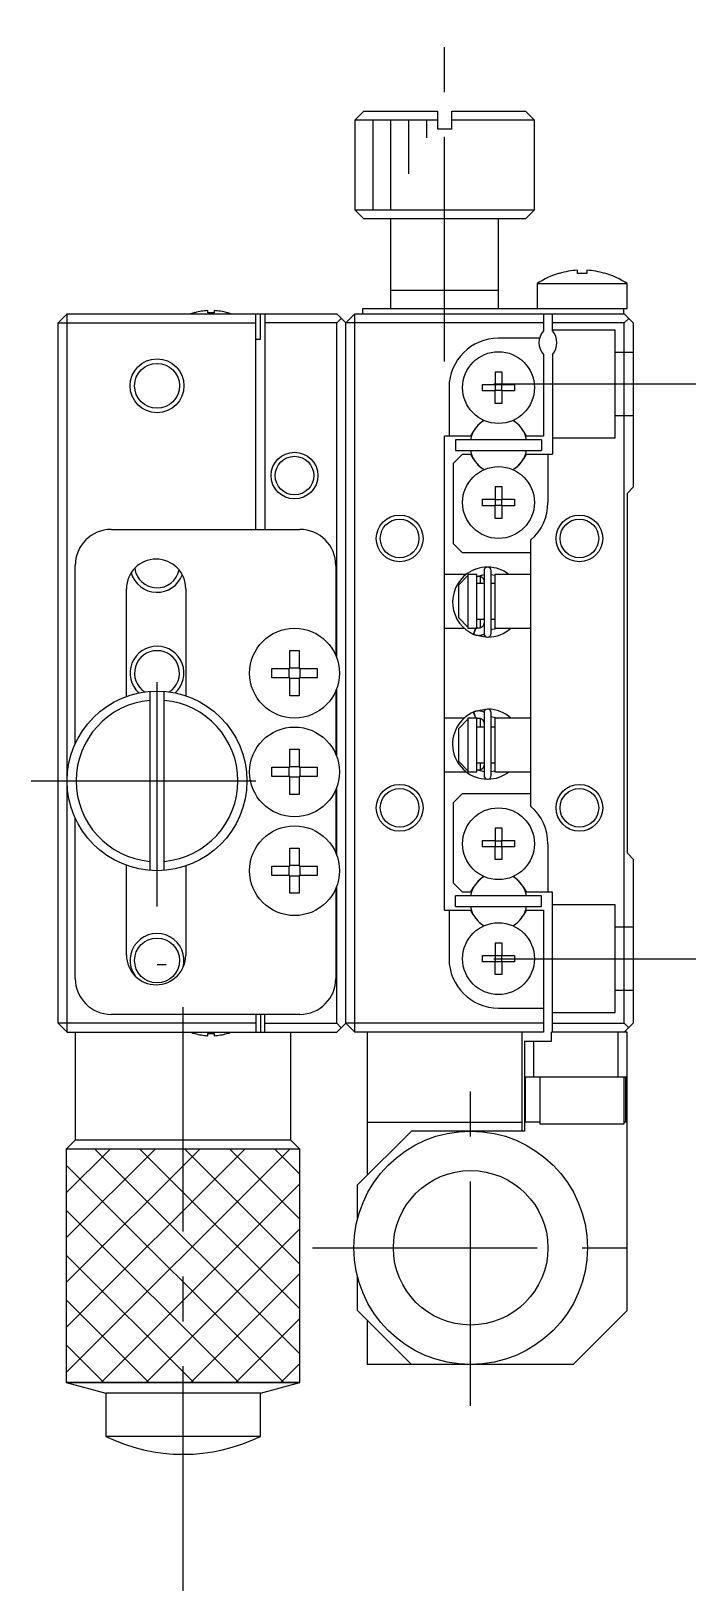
# Model space of a CAD drawing. Extents: x -20 to 371, y 1 to 259.
# Drawn here: x 224.9 to 261.9, y 107.3 to 194.1 of the extents above; entities that cross this region are included whole.
import ezdxf

# ---------------------------------------------------------------- set-up
doc = ezdxf.new("R2010")
doc.units = 0
doc.header["$LTSCALE"] = 10
doc.linetypes.add('CENTER', pattern=[2, 1.25, -0.25, 0.25, -0.25])
doc.linetypes.add('DASHED', pattern=[3.5, 2, -1.5])
doc.layers.get('0').update_dxf_attribs({"linetype": 'CONTINUOUS'})
doc.layers.add('CENTER', color=1, linetype='CENTER')

msp = doc.modelspace()

# ---------------------------------------------------------------- linework, layer by layer
at = {"color": 7, "linetype": 'CONTINUOUS'}
for p, q in [((243.391426, 189.685161), (242.891426, 189.185161)), ((243.391426, 189.685161), (247.491426, 189.685161)), ((247.491426, 189.685161), (247.491426, 188.685161)), ((248.291426, 189.685161), (252.391426, 189.685161)), ((248.291426, 188.685161), (248.291426, 189.685161)), ((252.891426, 189.185161), (252.391426, 189.685161)), ((247.491426, 189.185161), (242.891426, 189.185161)), ((242.891426, 189.185161), (242.891426, 184.185161)), ((247.491426, 188.685161), (248.291426, 188.685161)), ((252.891426, 189.185161), (248.291426, 189.185161)), ((252.891426, 184.185161), (252.891426, 189.185161)), ((242.891426, 184.185161), (252.891426, 184.185161)), ((242.891426, 184.185161), (243.391426, 183.685161)), ((252.391426, 183.685161), (252.891426, 184.185161)), ((252.391426, 183.685161), (243.391426, 183.685161)), ((244.891426, 183.685161), (244.891426, 178.685161)), ((250.891426, 178.685161), (250.891426, 183.685161)), ((254.282837, 180.647742), (254.279494, 180.654597)), ((255.281426, 180.647742), (255.281426, 180.820114)), ((255.801426, 180.647742), (255.281426, 180.647742)), ((255.801426, 180.820114), (255.801426, 180.647742)), ((256.803359, 180.654597), (256.800016, 180.647742)), ((253.041426, 180.076818), (258.041426, 180.076818)), ((253.041426, 180.076818), (253.041426, 178.685161)), ((258.041426, 178.685161), (258.041426, 180.076818)), ((250.891426, 179.685161), (244.891426, 179.685161)), ((226.391426, 177.885161), (226.891426, 178.385161)), ((226.891426, 178.385161), (241.891426, 178.385161)), ((226.891426, 138.385161), (226.891426, 178.385161)), ((234.005065, 178.454683), (234.002811, 178.459305)), ((234.711426, 178.454683), (234.711426, 178.57502)), ((235.071426, 178.454683), (234.711426, 178.454683)), ((235.071426, 178.57502), (235.071426, 178.454683)), ((235.780042, 178.459305), (235.777788, 178.454683)), ((237.391426, 166.385161), (237.391426, 178.385161)), ((237.641426, 176.985161), (237.641426, 178.385161)), ((237.891426, 178.385161), (237.891426, 166.385161)), ((241.891426, 178.385161), (242.391426, 177.885161)), ((242.141426, 178.135161), (241.891426, 177.885161)), ((242.891426, 178.385161), (242.391426, 177.885161)), ((242.891426, 178.385161), (257.891426, 178.385161)), ((242.891426, 138.385161), (242.891426, 178.385161)), ((243.341426, 178.385161), (243.341426, 178.685161)), ((243.341426, 178.685161), (258.041426, 178.685161)), ((253.391426, 178.385161), (253.391426, 177.446599)), ((253.891426, 177.446599), (253.891426, 178.385161)), ((257.841426, 178.685161), (257.841426, 178.385161)), ((257.891426, 178.385161), (258.391426, 177.885161)), ((258.141426, 178.135161), (257.891426, 177.885161)), ((226.391426, 138.885161), (226.391426, 177.885161)), ((226.391426, 177.885161), (237.391426, 177.885161)), ((241.891426, 177.885161), (237.891426, 177.885161)), ((241.891426, 159.238097), (241.891426, 177.885161)), ((242.391426, 138.885161), (242.391426, 177.885161)), ((253.391426, 177.885161), (242.391426, 177.885161)), ((257.891426, 177.885161), (253.891426, 177.885161)), ((257.891426, 138.885161), (257.891426, 177.885161)), ((258.391426, 177.885161), (258.391426, 168.735161)), ((237.391426, 176.985161), (237.641426, 176.985161)), ((253.173181, 177.035161), (250.891426, 177.035161)), ((253.391426, 176.123723), (253.391426, 171.585161)), ((253.891426, 176.123723), (253.891426, 170.585161)), ((250.711426, 175.171522), (251.071426, 175.171522)), ((250.711426, 175.171522), (250.711426, 174.465161)), ((251.071426, 175.171522), (251.071426, 174.465161)), ((248.141426, 174.285161), (248.141426, 171.585161)), ((250.005065, 174.105161), (250.005065, 174.465161)), ((250.005065, 174.465161), (250.711426, 174.465161)), ((250.711426, 174.105161), (250.005065, 174.105161)), ((250.721799, 174.454789), (250.711426, 174.465161)), ((250.721799, 174.115533), (250.711426, 174.105161)), ((250.711426, 173.398799), (250.711426, 174.105161)), ((250.721799, 174.454789), (251.061054, 174.454789)), ((250.721799, 174.115533), (250.721799, 174.454789)), ((251.061054, 174.115533), (250.721799, 174.115533)), ((251.061054, 174.454789), (251.071426, 174.465161)), ((251.061054, 174.454789), (251.061054, 174.115533)), ((251.061054, 174.115533), (251.071426, 174.105161)), ((251.071426, 174.465161), (251.777788, 174.465161)), ((251.071426, 174.105161), (251.071426, 173.398799)), ((251.777788, 174.105161), (251.071426, 174.105161)), ((251.777788, 174.465161), (251.777788, 174.105161)), ((251.071426, 173.398799), (250.711426, 173.398799)), ((247.891426, 145.185161), (247.891426, 171.585161)), ((249.340621, 171.585161), (247.891426, 171.585161)), ((253.291426, 171.385161), (248.491426, 171.385161)), ((248.491426, 171.385161), (248.491426, 170.785161)), ((249.490787, 171.845256), (249.340621, 171.585161)), ((252.442232, 171.585161), (252.292066, 171.845256)), ((253.391426, 171.585161), (252.442232, 171.585161)), ((253.291426, 171.385161), (253.291426, 170.785161)), ((248.891426, 170.585161), (248.391426, 170.085161)), ((248.491426, 170.785161), (253.291426, 170.785161)), ((248.891426, 170.585161), (249.340621, 170.585161)), ((249.340621, 170.585161), (249.490787, 170.325066)), ((252.292066, 170.325066), (252.442232, 170.585161)), ((252.442232, 170.585161), (253.891426, 170.585161)), ((253.641426, 170.585161), (253.641426, 167.885161)), ((248.391426, 165.585161), (248.391426, 170.085161)), ((250.711426, 168.771522), (251.071426, 168.771522)), ((250.711426, 168.771522), (250.711426, 168.065161)), ((251.071426, 168.771522), (251.071426, 168.065161)), ((258.041426, 168.385161), (258.391426, 168.735161)), ((250.005065, 167.705161), (250.005065, 168.065161)), ((250.005065, 168.065161), (250.711426, 168.065161)), ((250.711426, 167.705161), (250.005065, 167.705161)), ((250.721799, 168.054789), (250.711426, 168.065161)), ((250.721799, 167.715533), (250.711426, 167.705161)), ((250.711426, 166.998799), (250.711426, 167.705161)), ((250.721799, 168.054789), (251.061054, 168.054789)), ((250.721799, 167.715533), (250.721799, 168.054789)), ((251.061054, 167.715533), (250.721799, 167.715533)), ((251.061054, 168.054789), (251.071426, 168.065161)), ((251.061054, 168.054789), (251.061054, 167.715533)), ((251.061054, 167.715533), (251.071426, 167.705161)), ((251.071426, 168.065161), (251.777788, 168.065161)), ((251.071426, 167.705161), (251.071426, 166.998799)), ((251.777788, 167.705161), (251.071426, 167.705161)), ((251.777788, 168.065161), (251.777788, 167.705161)), ((258.041426, 168.385161), (258.041426, 148.385161)), ((251.071426, 166.998799), (250.711426, 166.998799)), ((229.341426, 166.385161), (239.841426, 166.385161)), ((248.391426, 165.585161), (248.891426, 165.085161)), ((252.691426, 165.085161), (248.891426, 165.085161)), ((252.691426, 150.964223), (252.691426, 165.806099)), ((227.341426, 154.458202), (227.341426, 164.385161)), ((241.841426, 164.385161), (241.841426, 159.364957)), ((249.576533, 164.153249), (249.521369, 164.132522)), ((249.101092, 163.885161), (247.891426, 163.885161)), ((248.691426, 163.301676), (249.191426, 163.830844)), ((248.691426, 161.468646), (248.691426, 163.301676)), ((249.691426, 163.885161), (249.191426, 163.885161)), ((249.191426, 163.885161), (249.191426, 160.885161)), ((249.517255, 164.128167), (249.512822, 164.127584)), ((249.677922, 163.764431), (249.692166, 163.77005)), ((249.691312, 163.770972), (250.084885, 163.876445)), ((249.691426, 160.885161), (249.691426, 163.885161)), ((250.084945, 163.385161), (249.691426, 163.385161)), ((249.692166, 163.77005), (249.706182, 163.774753)), ((249.706182, 163.774753), (249.720426, 163.778734)), ((249.720426, 163.778734), (249.734862, 163.781982)), ((249.734862, 163.781982), (249.749451, 163.784486)), ((249.749451, 163.784486), (249.764155, 163.786237)), ((249.764155, 163.786237), (249.778934, 163.787229)), ((249.778934, 163.787229), (249.793749, 163.78746)), ((249.793749, 163.78746), (249.80856, 163.786927)), ((249.80856, 163.786927), (249.823325, 163.785633)), ((249.823325, 163.785633), (249.838006, 163.78358)), ((249.838006, 163.78358), (249.852563, 163.780775)), ((249.852563, 163.780775), (249.866957, 163.777227)), ((249.866957, 163.777227), (249.881149, 163.772947)), ((249.881149, 163.772947), (249.895102, 163.767947)), ((249.891426, 163.385161), (249.891426, 163.769735)), ((249.895102, 163.767947), (249.908779, 163.762242)), ((249.908779, 163.762242), (249.922146, 163.75585)), ((249.922146, 163.75585), (249.935168, 163.748789)), ((249.935168, 163.748789), (249.947813, 163.74108)), ((249.947813, 163.74108), (249.96005, 163.732746)), ((249.96005, 163.732746), (249.971849, 163.72381)), ((249.971849, 163.72381), (249.983182, 163.714296)), ((249.983182, 163.714296), (249.994023, 163.704231)), ((249.994023, 163.704231), (250.004346, 163.693643)), ((250.004346, 163.693643), (250.014128, 163.682559)), ((250.014128, 163.682559), (250.023347, 163.671008)), ((250.023347, 163.671008), (250.031984, 163.65902)), ((250.031984, 163.65902), (250.04002, 163.646626)), ((250.04002, 163.646626), (250.047436, 163.633857)), ((250.047436, 163.633857), (250.054219, 163.620744)), ((250.054219, 163.620744), (250.060354, 163.60732)), ((250.060354, 163.60732), (250.065827, 163.593616)), ((250.065827, 163.593616), (250.070629, 163.579667)), ((250.070629, 163.579667), (250.07475, 163.565504)), ((250.07475, 163.565504), (250.07818, 163.551163)), ((250.07818, 163.551163), (250.080915, 163.536675)), ((250.080915, 163.536675), (250.082948, 163.522075)), ((250.082948, 163.522075), (250.084275, 163.507397)), ((250.084275, 163.507397), (250.084895, 163.492675)), ((250.084895, 163.492675), (250.084945, 163.487352)), ((250.084945, 164.088239), (250.084945, 160.588239)), ((250.484945, 160.588239), (250.484945, 164.088239)), ((250.691426, 163.385161), (250.484945, 163.385161)), ((250.484999, 163.876132), (250.691546, 163.834927)), ((250.691426, 163.885161), (250.691426, 160.885161)), ((252.691426, 163.885161), (250.691426, 163.885161)), ((230.191426, 157.087288), (230.191426, 163.085161)), ((233.491426, 163.085161), (233.491426, 157.122249)), ((247.891426, 160.885161), (248.987628, 160.885161)), ((249.191426, 160.939478), (248.691426, 161.468646)), ((249.191426, 160.885161), (249.691426, 160.885161)), ((249.51256, 160.548955), (249.580715, 160.78269)), ((249.546241, 160.672062), (249.54118, 160.657682)), ((249.551669, 160.686828), (249.546241, 160.672062)), ((249.557429, 160.701877), (249.551669, 160.686828)), ((249.563479, 160.717107), (249.557429, 160.701877)), ((249.569778, 160.732411), (249.563479, 160.717107)), ((249.576283, 160.747686), (249.569778, 160.732411)), ((249.582949, 160.762824), (249.576283, 160.747686)), ((249.580715, 160.78269), (249.637894, 160.885213)), ((249.58973, 160.777723), (249.582949, 160.762824)), ((249.59658, 160.792279), (249.58973, 160.777723)), ((249.60345, 160.806392), (249.59658, 160.792279)), ((249.610295, 160.819965), (249.60345, 160.806392)), ((249.617066, 160.832904), (249.610295, 160.819965)), ((249.623717, 160.84512), (249.617066, 160.832904)), ((249.630202, 160.85653), (249.623717, 160.84512)), ((249.636476, 160.867054), (249.630202, 160.85653)), ((249.642497, 160.876619), (249.636476, 160.867054)), ((249.648222, 160.885161), (249.642497, 160.876619)), ((249.681061, 160.909481), (249.654956, 160.920774)), ((249.685112, 160.909102), (249.677922, 160.912047)), ((249.699038, 160.904023), (249.685112, 160.909102)), ((249.691426, 161.385161), (250.084945, 161.385161)), ((249.713207, 160.899663), (249.699038, 160.904023)), ((249.727581, 160.896037), (249.713207, 160.899663)), ((249.742122, 160.893154), (249.727581, 160.896037)), ((249.75679, 160.891022), (249.742122, 160.893154)), ((249.771547, 160.889649), (249.75679, 160.891022)), ((249.786351, 160.889038), (249.771547, 160.889649)), ((249.801163, 160.889189), (249.786351, 160.889038)), ((249.815944, 160.890103), (249.801163, 160.889189)), ((249.830652, 160.891774), (249.815944, 160.890103)), ((249.84525, 160.894197), (249.830652, 160.891774)), ((249.859698, 160.897363), (249.84525, 160.894197)), ((249.873958, 160.901263), (249.859698, 160.897363)), ((249.887995, 160.905884), (249.873958, 160.901263)), ((249.901772, 160.911211), (249.887995, 160.905884)), ((249.891426, 160.906831), (249.891426, 161.385161)), ((249.915254, 160.917228), (249.901772, 160.911211)), ((249.928409, 160.923917), (249.915254, 160.917228)), ((249.941203, 160.931259), (249.928409, 160.923917)), ((249.953607, 160.939231), (249.941203, 160.931259)), ((249.965592, 160.947813), (249.953607, 160.939231)), ((249.977128, 160.95698), (249.965592, 160.947813)), ((249.98819, 160.966707), (249.977128, 160.95698)), ((249.998753, 160.976969), (249.98819, 160.966707)), ((250.008794, 160.987738), (249.998753, 160.976969)), ((250.018289, 160.998988), (250.008794, 160.987738)), ((250.027219, 161.01069), (250.018289, 160.998988)), ((250.035563, 161.022814), (250.027219, 161.01069)), ((250.043305, 161.035331), (250.035563, 161.022814)), ((250.050427, 161.048211), (250.043305, 161.035331)), ((250.056914, 161.061421), (250.050427, 161.048211)), ((250.062754, 161.074932), (250.056914, 161.061421)), ((250.067933, 161.08871), (250.062754, 161.074932)), ((250.07244, 161.102724), (250.067933, 161.08871)), ((250.076266, 161.116941), (250.07244, 161.102724)), ((250.079403, 161.131328), (250.076266, 161.116941)), ((250.081844, 161.145851), (250.079403, 161.131328)), ((250.083584, 161.160477), (250.081844, 161.145851)), ((250.084618, 161.175172), (250.083584, 161.160477)), ((250.084945, 161.189126), (250.084618, 161.175172)), ((250.484945, 161.385161), (250.691426, 161.385161)), ((250.719718, 160.849557), (250.484996, 160.800059)), ((250.691426, 160.885161), (252.691426, 160.885161)), ((250.826237, 160.884928), (250.719718, 160.849557)), ((249.511977, 160.5493), (249.521407, 160.545264)), ((249.517493, 160.567545), (249.516939, 160.560561)), ((249.516939, 160.560561), (249.516956, 160.554731)), ((249.516956, 160.554731), (249.517542, 160.550095)), ((249.518613, 160.575634), (249.517493, 160.567545)), ((249.517542, 160.550095), (249.518769, 160.546541)), ((249.520291, 160.584773), (249.518613, 160.575634)), ((249.518769, 160.546541), (249.520613, 160.544371)), ((249.522516, 160.594899), (249.520291, 160.584773)), ((249.520613, 160.544371), (249.521369, 160.543956)), ((249.521369, 160.543956), (249.551721, 160.531887)), ((249.525272, 160.605943), (249.522516, 160.594899)), ((249.528541, 160.617827), (249.525272, 160.605943)), ((249.5323, 160.630471), (249.528541, 160.617827)), ((249.536522, 160.643786), (249.5323, 160.630471)), ((249.54118, 160.657682), (249.536522, 160.643786)), ((249.551721, 160.531887), (249.584336, 160.520724)), ((249.574373, 160.523684), (250.260634, 160.3897)), ((249.584336, 160.520724), (249.617457, 160.511209)), ((249.617457, 160.511209), (249.651, 160.503365)), ((249.651, 160.503365), (249.684883, 160.497211)), ((249.684883, 160.497211), (249.719023, 160.492761)), ((249.719023, 160.492761), (249.753337, 160.490025)), ((249.753337, 160.490025), (249.787742, 160.48901)), ((249.787742, 160.48901), (249.822153, 160.489718)), ((249.822153, 160.489718), (249.856487, 160.492146)), ((249.856487, 160.492146), (249.890661, 160.496289)), ((249.890661, 160.496289), (249.92459, 160.502137)), ((249.92459, 160.502137), (249.958193, 160.509675)), ((249.958193, 160.509675), (249.991387, 160.518886)), ((249.991387, 160.518886), (250.024092, 160.529748)), ((250.024092, 160.529748), (250.056228, 160.542235)), ((250.056228, 160.542235), (250.087541, 160.556234)), ((239.281426, 159.64375), (239.801426, 159.64375)), ((239.281426, 158.645161), (239.281426, 159.64375)), ((239.801426, 159.64375), (239.801426, 158.645161)), ((238.282837, 158.645161), (239.281426, 158.645161)), ((238.282837, 158.125161), (238.282837, 158.645161)), ((239.281426, 158.125161), (238.282837, 158.125161)), ((239.240052, 158.125161), (239.240052, 158.645161)), ((239.281426, 158.686536), (239.801426, 158.686536)), ((239.281426, 157.126571), (239.281426, 158.125161)), ((239.801426, 158.083786), (239.281426, 158.083786)), ((239.801426, 158.645161), (240.800016, 158.645161)), ((239.801426, 158.125161), (239.801426, 157.126571)), ((240.800016, 158.125161), (239.801426, 158.125161)), ((239.842801, 158.645161), (239.842801, 158.125161)), ((240.800016, 158.645161), (240.800016, 158.125161)), ((231.491426, 157.369135), (231.491426, 147.401187)), ((232.291426, 147.401187), (232.291426, 157.369135)), ((241.841426, 157.405365), (241.841426, 153.864957)), ((241.891426, 153.738097), (241.891426, 157.532225)), ((239.801426, 157.126571), (239.281426, 157.126571)), ((250.259453, 156.380605), (249.575461, 156.247062)), ((248.987571, 155.885161), (247.891426, 155.885161)), ((248.691426, 155.301676), (249.191426, 155.830844)), ((249.691426, 155.885161), (249.191426, 155.885161)), ((249.191426, 155.885161), (249.191426, 152.885161)), ((249.51256, 156.221367), (249.580715, 155.987632)), ((249.516939, 156.209761), (249.516956, 156.215591)), ((249.517493, 156.202777), (249.516939, 156.209761)), ((249.516956, 156.215591), (249.517542, 156.220227)), ((249.518613, 156.194688), (249.517493, 156.202777)), ((249.517542, 156.220227), (249.518769, 156.223781)), ((249.520291, 156.185548), (249.518613, 156.194688)), ((249.518769, 156.223781), (249.520613, 156.225951)), ((249.522516, 156.175422), (249.520291, 156.185548)), ((249.520613, 156.225951), (249.521369, 156.226366)), ((249.539095, 156.233616), (249.521369, 156.226366)), ((249.525272, 156.164379), (249.522516, 156.175422)), ((249.528541, 156.152495), (249.525272, 156.164379)), ((249.5323, 156.139851), (249.528541, 156.152495)), ((249.536522, 156.126536), (249.5323, 156.139851)), ((249.54118, 156.11264), (249.536522, 156.126536)), ((249.571469, 156.245411), (249.539095, 156.233616)), ((249.546241, 156.09826), (249.54118, 156.11264)), ((249.551669, 156.083494), (249.546241, 156.09826)), ((249.557429, 156.068444), (249.551669, 156.083494)), ((249.563479, 156.053215), (249.557429, 156.068444)), ((249.569778, 156.03791), (249.563479, 156.053215)), ((249.576283, 156.022636), (249.569778, 156.03791)), ((249.60438, 156.25557), (249.571469, 156.245411)), ((249.582949, 156.007498), (249.576283, 156.022636)), ((249.580715, 155.987632), (249.637894, 155.885109)), ((249.58973, 155.992599), (249.582949, 156.007498)), ((249.59658, 155.978043), (249.58973, 155.992599)), ((249.60345, 155.96393), (249.59658, 155.978043)), ((249.610295, 155.950357), (249.60345, 155.96393)), ((249.637749, 156.26407), (249.60438, 156.25557)), ((249.617066, 155.937418), (249.610295, 155.950357)), ((249.623717, 155.925201), (249.617066, 155.937418)), ((249.630202, 155.913792), (249.623717, 155.925201)), ((249.636476, 155.903268), (249.630202, 155.913792)), ((249.642497, 155.893703), (249.636476, 155.903268)), ((249.671493, 156.270888), (249.637749, 156.26407)), ((249.648222, 155.885161), (249.642497, 155.893703)), ((249.705532, 156.27601), (249.671493, 156.270888)), ((249.677922, 155.858275), (249.692166, 155.863893)), ((249.691426, 152.885161), (249.691426, 155.885161)), ((249.692166, 155.863893), (249.706182, 155.868596)), ((249.739781, 156.279422), (249.705532, 156.27601)), ((249.706182, 155.868596), (249.720426, 155.872578)), ((249.720426, 155.872578), (249.734862, 155.875826)), ((249.734862, 155.875826), (249.749451, 155.878329)), ((249.774158, 156.281117), (249.739781, 156.279422)), ((249.749451, 155.878329), (249.764155, 155.88008)), ((249.764155, 155.88008), (249.778934, 155.881073)), ((249.808579, 156.281089), (249.774158, 156.281117)), ((249.778934, 155.881073), (249.793749, 155.881304)), ((249.793749, 155.881304), (249.80856, 155.880771)), ((249.80856, 155.880771), (249.823325, 155.879476)), ((249.84296, 156.279339), (249.808579, 156.281089)), ((249.823325, 155.879476), (249.838006, 155.877424)), ((249.838006, 155.877424), (249.852563, 155.874619)), ((249.877218, 156.27587), (249.84296, 156.279339)), ((249.852563, 155.874619), (249.866957, 155.871071)), ((249.866957, 155.871071), (249.881149, 155.866791)), ((249.911268, 156.27069), (249.877218, 156.27587)), ((249.881149, 155.866791), (249.895102, 155.86179)), ((249.891426, 155.385161), (249.891426, 155.863487)), ((249.895102, 155.86179), (249.908779, 155.856086)), ((249.908779, 155.856086), (249.922146, 155.849693)), ((249.945027, 156.263811), (249.911268, 156.27069)), ((249.922146, 155.849693), (249.935168, 155.842633)), ((249.935168, 155.842633), (249.947813, 155.834924)), ((249.978414, 156.255249), (249.945027, 156.263811)), ((249.947813, 155.834924), (249.96005, 155.82659)), ((249.96005, 155.82659), (249.971849, 155.817653)), ((249.971849, 155.817653), (249.983182, 155.80814)), ((250.011345, 156.245024), (249.978414, 156.255249)), ((249.983182, 155.80814), (249.994023, 155.798075)), ((249.994023, 155.798075), (250.004346, 155.787487)), ((250.004346, 155.787487), (250.014128, 155.776403)), ((250.04374, 156.233159), (250.011345, 156.245024)), ((250.014128, 155.776403), (250.023347, 155.764852)), ((250.023347, 155.764852), (250.031984, 155.752864)), ((250.031984, 155.752864), (250.04002, 155.74047)), ((250.04002, 155.74047), (250.047436, 155.727701)), ((250.075519, 156.219684), (250.04374, 156.233159)), ((250.047436, 155.727701), (250.054219, 155.714588)), ((250.054219, 155.714588), (250.060354, 155.701163)), ((250.060354, 155.701163), (250.065827, 155.68746)), ((250.065827, 155.68746), (250.070629, 155.673511)), ((250.070629, 155.673511), (250.07475, 155.659348)), ((250.07475, 155.659348), (250.07818, 155.645006)), ((250.08759, 156.214065), (250.075519, 156.219684)), ((250.07818, 155.645006), (250.080915, 155.630519)), ((250.080915, 155.630519), (250.082948, 155.615919)), ((250.082948, 155.615919), (250.084275, 155.601241)), ((250.084275, 155.601241), (250.084895, 155.586519)), ((250.084895, 155.586519), (250.084945, 155.581196)), ((250.084945, 156.182083), (250.084945, 152.682083)), ((250.484945, 152.682083), (250.484945, 156.182083)), ((250.484967, 155.970267), (250.714634, 155.922245)), ((250.691426, 155.885161), (250.691426, 152.885161)), ((252.691426, 155.885161), (250.691426, 155.885161)), ((250.714634, 155.922245), (250.825685, 155.8856)), ((248.691426, 153.468646), (248.691426, 155.301676)), ((250.084945, 155.385161), (249.691426, 155.385161)), ((250.691426, 155.385161), (250.484945, 155.385161)), ((239.281426, 154.14375), (239.801426, 154.14375)), ((239.281426, 153.145161), (239.281426, 154.14375)), ((239.801426, 154.14375), (239.801426, 153.145161)), ((238.282837, 153.145161), (239.281426, 153.145161)), ((238.282837, 152.625161), (238.282837, 153.145161)), ((239.240052, 152.625161), (239.240052, 153.145161)), ((239.281426, 153.186536), (239.801426, 153.186536)), ((239.801426, 153.145161), (240.800016, 153.145161)), ((239.842801, 153.145161), (239.842801, 152.625161)), ((240.800016, 153.145161), (240.800016, 152.625161)), ((247.891426, 152.885161), (249.100102, 152.885161)), ((249.191426, 152.939478), (248.691426, 153.468646)), ((249.191426, 152.885161), (249.691426, 152.885161)), ((249.685112, 153.002946), (249.677922, 153.005891)), ((249.699038, 152.997867), (249.685112, 153.002946)), ((250.084852, 152.893881), (249.691245, 152.999377)), ((249.691426, 153.385161), (250.084945, 153.385161)), ((249.713207, 152.993507), (249.699038, 152.997867)), ((249.727581, 152.98988), (249.713207, 152.993507)), ((249.742122, 152.986997), (249.727581, 152.98988)), ((249.75679, 152.984866), (249.742122, 152.986997)), ((249.771547, 152.983493), (249.75679, 152.984866)), ((249.786351, 152.982882), (249.771547, 152.983493)), ((249.801163, 152.983033), (249.786351, 152.982882)), ((249.815944, 152.983946), (249.801163, 152.983033)), ((249.830652, 152.985617), (249.815944, 152.983946)), ((249.84525, 152.98804), (249.830652, 152.985617)), ((249.859698, 152.991207), (249.84525, 152.98804)), ((249.873958, 152.995107), (249.859698, 152.991207)), ((249.887995, 152.999728), (249.873958, 152.995107)), ((249.901772, 153.005055), (249.887995, 152.999728)), ((249.891426, 153.000583), (249.891426, 153.385161)), ((249.915254, 153.011072), (249.901772, 153.005055)), ((249.928409, 153.017761), (249.915254, 153.011072)), ((249.941203, 153.025102), (249.928409, 153.017761)), ((249.953607, 153.033075), (249.941203, 153.025102)), ((249.965592, 153.041657), (249.953607, 153.033075)), ((249.977128, 153.050823), (249.965592, 153.041657)), ((249.98819, 153.060551), (249.977128, 153.050823)), ((249.998753, 153.070813), (249.98819, 153.060551)), ((250.008794, 153.081582), (249.998753, 153.070813)), ((250.018289, 153.092832), (250.008794, 153.081582)), ((250.027219, 153.104534), (250.018289, 153.092832)), ((250.035563, 153.116658), (250.027219, 153.104534)), ((250.043305, 153.129175), (250.035563, 153.116658)), ((250.050427, 153.142054), (250.043305, 153.129175)), ((250.056914, 153.155265), (250.050427, 153.142054)), ((250.062754, 153.168775), (250.056914, 153.155265)), ((250.067933, 153.182554), (250.062754, 153.168775)), ((250.07244, 153.196568), (250.067933, 153.182554)), ((250.076266, 153.210785), (250.07244, 153.196568)), ((250.079403, 153.225171), (250.076266, 153.210785)), ((250.081844, 153.239695), (250.079403, 153.225171)), ((250.083584, 153.254321), (250.081844, 153.239695)), ((250.084618, 153.269015), (250.083584, 153.254321)), ((250.084945, 153.28297), (250.084618, 153.269015)), ((250.484945, 153.385161), (250.691426, 153.385161)), ((250.691517, 152.935387), (250.484949, 152.894184)), ((250.691426, 152.885161), (252.691426, 152.885161)), ((239.281426, 152.625161), (238.282837, 152.625161)), ((239.281426, 151.626571), (239.281426, 152.625161)), ((239.801426, 152.583786), (239.281426, 152.583786)), ((239.801426, 152.625161), (239.801426, 151.626571)), ((240.800016, 152.625161), (239.801426, 152.625161)), ((241.891426, 148.238097), (241.891426, 152.032225)), ((249.515609, 152.641827), (249.512822, 152.642738)), ((249.521369, 152.6378), (249.579266, 152.616184)), ((239.801426, 151.626571), (239.281426, 151.626571)), ((241.841426, 151.905365), (241.841426, 148.364957)), ((248.891426, 151.685161), (248.391426, 151.185161)), ((248.391426, 146.685161), (248.391426, 151.185161)), ((248.891426, 151.685161), (252.691426, 151.685161)), ((227.341426, 141.385161), (227.341426, 150.31212)), ((250.711426, 149.771522), (251.071426, 149.771522)), ((250.711426, 149.771522), (250.711426, 149.065161)), ((251.071426, 149.771522), (251.071426, 149.065161)), ((239.281426, 148.64375), (239.801426, 148.64375)), ((239.281426, 147.645161), (239.281426, 148.64375)), ((239.801426, 148.64375), (239.801426, 147.645161)), ((250.005065, 148.705161), (250.005065, 149.065161)), ((250.005065, 149.065161), (250.711426, 149.065161)), ((250.711426, 148.705161), (250.005065, 148.705161)), ((250.721799, 149.054789), (250.711426, 149.065161)), ((250.721799, 148.715533), (250.711426, 148.705161)), ((250.711426, 147.998799), (250.711426, 148.705161)), ((250.721799, 149.054789), (251.061054, 149.054789)), ((250.721799, 148.715533), (250.721799, 149.054789)), ((251.061054, 148.715533), (250.721799, 148.715533)), ((251.061054, 149.054789), (251.071426, 149.065161)), ((251.061054, 149.054789), (251.061054, 148.715533)), ((251.061054, 148.715533), (251.071426, 148.705161)), ((251.071426, 149.065161), (251.777788, 149.065161)), ((251.071426, 148.705161), (251.071426, 147.998799)), ((251.777788, 148.705161), (251.071426, 148.705161)), ((251.777788, 149.065161), (251.777788, 148.705161)), ((253.641426, 148.885161), (253.641426, 146.185161)), ((230.191426, 142.685161), (230.191426, 147.683034)), ((233.491426, 147.648073), (233.491426, 142.685161)), ((238.282837, 147.645161), (239.281426, 147.645161)), ((238.282837, 147.125161), (238.282837, 147.645161)), ((239.240052, 147.125161), (239.240052, 147.645161)), ((239.281426, 147.686536), (239.801426, 147.686536)), ((239.801426, 147.645161), (240.800016, 147.645161)), ((239.842801, 147.645161), (239.842801, 147.125161)), ((240.800016, 147.645161), (240.800016, 147.125161)), ((251.071426, 147.998799), (250.711426, 147.998799)), ((258.391426, 148.035161), (258.041426, 148.385161)), ((258.391426, 148.035161), (258.391426, 138.885161)), ((239.281426, 147.125161), (238.282837, 147.125161)), ((239.281426, 146.126571), (239.281426, 147.125161)), ((239.801426, 147.083786), (239.281426, 147.083786)), ((239.801426, 147.125161), (239.801426, 146.126571)), ((240.800016, 147.125161), (239.801426, 147.125161)), ((239.801426, 146.126571), (239.281426, 146.126571)), ((241.841426, 146.405365), (241.841426, 141.385161)), ((241.891426, 138.885161), (241.891426, 146.532225)), ((248.391426, 146.685161), (248.891426, 146.185161)), ((248.491426, 145.385161), (248.491426, 145.985161)), ((253.291426, 145.985161), (248.491426, 145.985161)), ((249.340621, 146.185161), (248.891426, 146.185161)), ((249.340621, 146.185161), (249.490787, 146.445256)), ((252.292066, 146.445256), (252.442232, 146.185161)), ((253.891426, 146.185161), (252.442232, 146.185161)), ((253.291426, 145.385161), (253.291426, 145.985161)), ((253.891426, 138.385161), (253.891426, 146.185161)), ((247.891426, 145.185161), (249.340621, 145.185161)), ((248.141426, 145.185161), (248.141426, 142.485161)), ((248.491426, 145.385161), (253.291426, 145.385161)), ((249.490787, 144.925066), (249.340621, 145.185161)), ((252.442232, 145.185161), (252.292066, 144.925066)), ((252.442232, 145.185161), (253.391426, 145.185161)), ((253.391426, 145.185161), (253.391426, 138.385161)), ((250.711426, 143.371522), (251.071426, 143.371522)), ((250.711426, 143.371522), (250.711426, 142.665161)), ((251.071426, 143.371522), (251.071426, 142.665161)), ((250.005065, 142.305161), (250.005065, 142.665161)), ((250.005065, 142.665161), (250.711426, 142.665161)), ((250.721799, 142.654789), (250.711426, 142.665161)), ((250.721799, 142.654789), (251.061054, 142.654789)), ((250.721799, 142.315533), (250.721799, 142.654789)), ((251.061054, 142.654789), (251.071426, 142.665161)), ((251.061054, 142.654789), (251.061054, 142.315533)), ((251.071426, 142.665161), (251.777788, 142.665161)), ((251.777788, 142.665161), (251.777788, 142.305161)), ((232.391426, 142.135162), (231.891426, 142.135162)), ((250.711426, 142.305161), (250.005065, 142.305161)), ((250.721799, 142.315533), (250.711426, 142.305161)), ((250.711426, 141.598799), (250.711426, 142.305161)), ((251.071426, 141.598799), (250.711426, 141.598799)), ((251.061054, 142.315533), (250.721799, 142.315533)), ((251.061054, 142.315533), (251.071426, 142.305161)), ((251.071426, 142.305161), (251.071426, 141.598799)), ((251.777788, 142.305161), (251.071426, 142.305161)), ((239.841426, 139.385161), (229.341426, 139.385161)), ((237.391426, 139.385161), (237.391426, 138.385161)), ((237.641426, 139.385161), (237.641426, 138.385161)), ((237.891426, 138.385161), (237.891426, 139.385161)), ((250.891426, 139.735161), (253.391426, 139.735161)), ((226.891426, 138.385161), (226.391426, 138.885161)), ((237.391426, 138.885161), (226.391426, 138.885161)), ((226.891426, 138.385161), (241.891426, 138.385161)), ((227.34143, 138.385161), (227.34143, 132.385157)), ((234.002811, 138.311017), (234.005065, 138.315639)), ((234.711426, 138.315639), (235.071426, 138.315639)), ((234.711426, 138.195302), (234.711426, 138.315639)), ((235.071426, 138.315639), (235.071426, 138.195302)), ((235.777788, 138.315639), (235.780042, 138.311017)), ((237.891426, 138.885161), (241.891426, 138.885161)), ((239.341422, 132.385157), (239.341422, 138.385161)), ((241.891426, 138.885161), (242.141426, 138.635161)), ((242.391426, 138.885161), (241.891426, 138.385161)), ((242.891426, 138.385161), (242.391426, 138.885161)), ((253.391426, 138.885161), (242.391426, 138.885161)), ((253.391426, 138.385161), (242.891426, 138.385161)), ((243.591426, 138.385161), (243.591426, 130.435161)), ((252.191426, 138.385161), (252.191426, 132.885161)), ((253.841426, 137.885161), (253.841426, 138.385161)), ((258.041426, 138.385161), (253.841426, 138.385161)), ((253.891426, 138.885161), (257.891426, 138.885161)), ((257.541426, 135.885161), (257.541426, 138.385161)), ((257.891426, 138.885161), (258.141426, 138.635161)), ((258.391426, 138.885161), (257.891426, 138.385161)), ((258.041426, 122.885161), (258.041426, 138.385161)), ((252.341426, 137.885161), (252.341426, 132.885161)), ((252.341426, 137.885161), (253.841426, 137.885161)), ((252.841426, 137.885161), (252.841426, 135.885161)), ((258.041426, 135.885161), (252.341426, 135.885161)), ((252.38169, 135.885161), (252.38169, 133.385161)), ((253.191426, 135.885161), (253.191426, 133.285161)), ((257.891426, 133.285161), (257.891426, 135.885161)), ((257.972248, 133.385161), (257.972248, 135.885161)), ((246.041426, 132.885161), (243.041426, 129.885161)), ((243.591426, 133.385161), (252.191426, 133.385161)), ((252.341426, 132.885161), (246.041426, 132.885161)), ((253.191426, 133.385161), (252.341426, 133.385161)), ((253.191426, 133.285161), (257.891426, 133.285161)), ((258.041426, 133.385161), (257.891426, 133.385161)), ((227.34143, 132.385157), (226.841427, 131.885155)), ((239.341422, 132.385157), (227.34143, 132.385157)), ((239.841425, 131.885155), (239.341422, 132.385157)), ((239.841425, 131.885155), (226.841427, 131.885155)), ((226.841427, 131.885155), (226.841427, 118.885154)), ((226.841427, 131.885155), (226.841427, 118.885154)), ((239.841425, 131.885155), (226.841427, 131.885155)), ((239.841425, 118.885154), (239.841425, 131.885155)), ((239.841425, 118.885154), (239.841425, 131.885155)), ((243.041426, 127.985157), (243.041426, 129.885161)), ((243.041426, 122.885161), (243.041426, 124.785165)), ((243.041426, 122.885161), (246.041426, 119.885161)), ((255.041426, 119.885161), (258.041426, 122.885161)), ((243.591426, 122.335161), (243.591426, 119.885161)), ((255.041426, 119.885161), (243.591426, 119.885161)), ((239.841425, 118.885154), (226.841427, 118.885154)), ((226.841427, 118.885154), (229.041426, 118.295666)), ((226.841427, 118.885154), (239.841425, 118.885154)), ((237.641426, 118.295666), (229.041426, 118.295666)), ((229.041426, 118.295666), (229.041426, 115.885155)), ((237.641426, 118.295666), (239.841425, 118.885154)), ((237.641426, 115.885155), (237.641426, 118.295666)), ((237.641426, 115.885155), (229.041426, 115.885155))]:
    msp.add_line(p, q, dxfattribs=at)
at = {"color": 3, "linetype": 'CONTINUOUS'}
for p, q in [((243.891426, 189.185161), (243.891426, 184.185161)), ((244.891426, 189.185161), (244.891426, 184.185161)), ((245.891426, 189.185161), (245.891426, 186.185161)), ((246.891426, 189.185161), (246.891426, 188.185161)), ((226.841427, 129.447697), (229.278886, 131.885155)), ((226.841427, 126.947697), (231.778886, 131.885155)), ((226.841427, 124.447697), (234.278886, 131.885155)), ((226.841427, 121.947697), (236.778886, 131.885155)), ((226.841427, 119.447697), (239.278886, 131.885155)), ((228.438261, 131.885155), (239.841425, 120.481991)), ((230.938261, 131.885155), (239.841425, 122.981991)), ((233.438261, 131.885155), (239.841425, 125.481991)), ((235.938261, 131.885155), (239.841425, 127.981991)), ((238.438261, 131.885155), (239.841425, 130.481991)), ((226.841427, 130.981989), (238.938262, 118.885154)), ((228.778885, 118.885154), (239.841425, 129.947695)), ((226.841427, 128.481989), (236.438262, 118.885154)), ((231.278885, 118.885154), (239.841425, 127.447695)), ((226.841427, 125.981989), (233.938262, 118.885154)), ((233.778885, 118.885154), (239.841425, 124.947695)), ((226.841427, 123.481989), (231.438262, 118.885154)), ((236.278885, 118.885154), (239.841425, 122.447695)), ((226.841427, 120.981989), (228.938262, 118.885154)), ((238.778885, 118.885154), (239.841425, 119.947695))]:
    msp.add_line(p, q, dxfattribs=at)
at = {"color": 3, "linetype": 'DASHED'}
for p, q in [((257.391426, 177.485161), (253.941703, 177.485161)), ((257.391426, 171.485161), (257.391426, 177.485161)), ((258.391426, 176.235161), (257.391426, 176.235161)), ((257.391426, 172.735161), (258.391426, 172.735161)), ((253.891426, 171.485161), (257.391426, 171.485161)), ((257.391426, 145.485161), (253.891426, 145.485161)), ((257.391426, 139.485161), (257.391426, 145.485161)), ((258.391426, 144.235161), (257.391426, 144.235161)), ((257.391426, 140.735161), (258.391426, 140.735161)), ((253.891426, 139.485161), (257.391426, 139.485161))]:
    msp.add_line(p, q, dxfattribs=at)
at = {"color": 3, "linetype": 'CONTINUOUS'}
for centre, radius in [((231.891426, 174.385161), 1.5), ((239.541426, 169.385161), 1.3), ((245.391426, 165.885161), 1.3), ((255.391426, 165.885161), 1.3), ((245.391426, 150.885161), 1.3), ((255.391426, 150.885161), 1.3)]:
    msp.add_circle(centre, radius, dxfattribs=at)
at = {"color": 7, "linetype": 'CONTINUOUS'}
for centre, radius in [((231.891426, 174.385161), 1.25), ((250.891426, 174.285161), 2), ((239.541426, 169.385161), 1.075), ((250.891426, 167.885161), 2), ((245.391426, 165.885161), 1.075), ((255.391426, 165.885161), 1.075), ((239.541426, 158.385161), 2.5), ((231.891426, 152.385161), 5), ((239.541426, 152.885161), 2.5), ((245.391426, 150.885161), 1.075), ((255.391426, 150.885161), 1.075), ((250.891426, 148.885161), 2), ((239.541426, 147.385161), 2.5), ((250.891426, 142.485161), 2), ((231.891426, 142.385161), 1.25), ((249.341426, 126.385161), 6.499999), ((249.341426, 126.385161), 4.3)]:
    msp.add_circle(centre, radius, dxfattribs=at)
for centre, radius, start, end in [((255.541426, 176.335161), 4.5, 106.285843, 123.748989), ((255.541426, 176.335161), 4.492483, 93.317816, 106.26943), ((255.541426, 176.335161), 4.492483, 73.73057, 86.682184), ((255.541426, 176.335161), 4.5, 56.251011, 73.714157), ((234.891426, 175.385161), 3.2, 106.122533, 110.364135), ((234.891426, 175.385161), 3.194933, 93.229709, 106.106712), ((234.891426, 175.385161), 3.194933, 73.893288, 86.770291), ((234.891426, 175.385161), 3.2, 69.635865, 73.877467), ((254.141426, 176.785161), 1, 138.590378, 221.409622), ((253.141426, 176.785161), 1, 318.590378, 41.409622), ((250.891426, 174.285161), 2.75, 90, 180), ((250.891426, 171.08516), 1.5875, 120.433182, 169.10691), ((251.006331, 170.970256), 1.75, 121.881533, 150), ((250.891426, 171.08516), 1.5875, 10.89309, 59.566818), ((250.776522, 170.970256), 1.75, 30, 58.118467), ((250.891426, 171.08516), 1.5875, 190.893016, 239.566737), ((251.006331, 171.200066), 1.75, 210, 238.118467), ((250.891426, 171.08516), 1.5875, 300.433263, 349.106984), ((250.776522, 171.200066), 1.75, 301.881533, 330), ((250.891426, 167.885161), 2.75, 310.885193, 0), ((229.341426, 164.385161), 2, 90, 180), ((239.841426, 164.385161), 2, 0, 90), ((231.841426, 163.085161), 1.65, 0, 180), ((231.891426, 164.385161), 1.25, 187.220583, 348.374221), ((250.286612, 162.332467), 1.95449, 90.807854, 125.46878), ((250.284945, 164.088239), 0.2, 0, 180), ((250.285575, 162.341065), 1.945793, 52.533808, 89.180643), ((250.284949, 162.338236), 1.948828, 125.527392, 246.941699), ((250.283122, 162.342366), 1.952902, 270.843123, 311.731914), ((250.284945, 160.588239), 0.2, 180, 0), ((231.891426, 158.385161), 1.25, 303.12294, 236.87706), ((231.891426, 152.385161), 4.5, 95.099689, 264.900311), ((231.891426, 152.385161), 4.5, 275.099689, 84.900311), ((250.284945, 156.182083), 0.2, 0, 180), ((250.283198, 154.428149), 1.952708, 48.275844, 89.150244), ((250.285342, 154.432229), 1.948849, 113.070586, 269.197143), ((250.286262, 154.42725), 1.943782, 270.705552, 307.486733), ((250.284945, 152.682083), 0.2, 180, 0), ((250.891426, 148.885161), 2.75, 0, 49.114807), ((250.891426, 145.685162), 1.5875, 120.433263, 169.106984), ((251.006331, 145.570256), 1.75, 121.881533, 150), ((250.891426, 145.685162), 1.5875, 10.893016, 59.566737), ((250.776522, 145.570256), 1.75, 30, 58.118467), ((250.891426, 145.685162), 1.5875, 190.89309, 239.566818), ((250.891426, 145.685162), 1.5875, 300.433182, 349.10691), ((251.006331, 145.800066), 1.75, 210, 238.118467), ((250.776522, 145.800066), 1.75, 301.881533, 330), ((231.841426, 142.685161), 1.65, 180, 0), ((250.891426, 142.485161), 2.75, 180, 270), ((229.341426, 141.385161), 2, 180, 270), ((239.841426, 141.385161), 2, 270, 0), ((234.891426, 141.385161), 3.2, 249.635865, 253.877467), ((234.891426, 141.385161), 3.194933, 253.893288, 266.770291), ((234.891426, 141.385161), 3.194933, 273.229709, 286.106712), ((234.891426, 141.385161), 3.2, 286.122533, 290.364135), ((233.341426, 124.630155), 9.745001, 243.816209, 296.183791)]:
    msp.add_arc(centre, radius, start, end, dxfattribs=at)
at = {"color": 3, "linetype": 'CONTINUOUS'}
for centre, start, end in [((231.891426, 164.385161), 196.012751, 340.33807), ((231.891426, 158.385161), 311.810315, 227.401187), ((231.891426, 142.385161), 345.045175, 214.074714)]:
    msp.add_arc(centre, 1.5, start, end, dxfattribs=at)
at = {"layer": 'CENTER', "color": 1, "linetype": 'CENTER'}
for p, q in [((247.891426, 175.74113), (247.891426, 194.131261)), ((261.868288, 174.485161), (250.637172, 174.485161)), ((231.891426, 145.385161), (231.891426, 159.385161)), ((224.891426, 152.385161), (238.891426, 152.385161)), ((250.637172, 142.485161), (261.868288, 142.485161)), ((233.341426, 107.285157), (233.341426, 142.285157)), ((249.341426, 117.585162), (249.341426, 135.18516)), ((240.541428, 126.385161), (258.141425, 126.385161))]:
    msp.add_line(p, q, dxfattribs=at)

doc.saveas('drawing.dxf')
